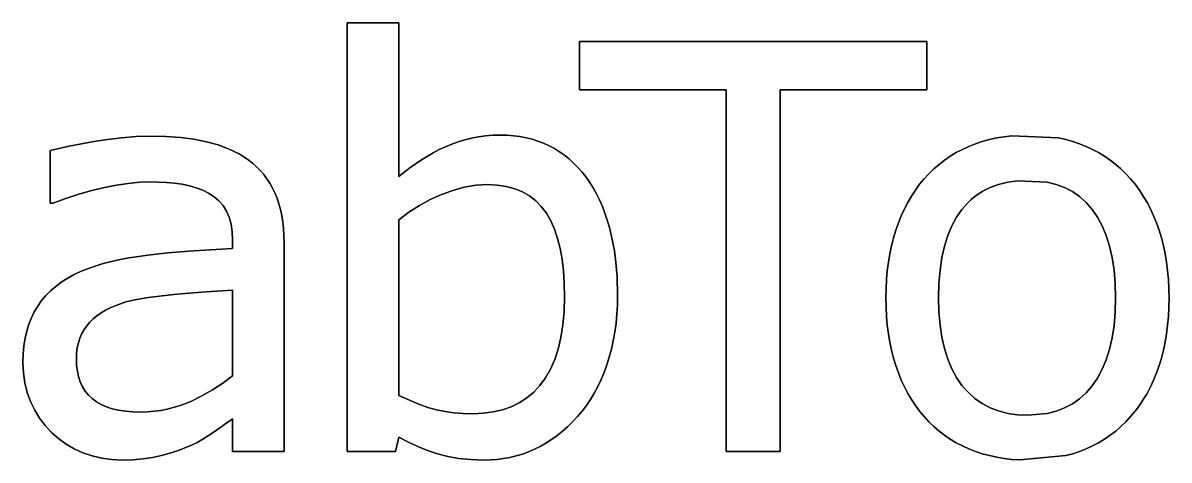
# Model space of a CAD drawing. Extents: x -216 to 0, y 0 to 300.
# Drawn here: x -110.57 to -79.73, y 88.71 to 100.47 of the extents above; entities that cross this region are included whole.
import ezdxf

# ---------------------------------------------------------------- set-up
doc = ezdxf.new("R2010")
doc.units = 0

msp = doc.modelspace()

# ---------------------------------------------------------------- linework, layer by layer
at = {"layer": 'layer0'}
for points in [[(-101.846, 100.469, 0), (-100.449, 100.469, 0)], [(-101.846, 88.943, 0), (-101.846, 100.469, 0)], [(-100.449, 100.469, 0), (-101.846, 100.469, 0)], [(-101.846, 100.469, 0), (-101.846, 88.943, 0)], [(-100.449, 100.469, 0), (-100.449, 96.341, 0)], [(-100.449, 96.341, 0), (-100.449, 100.469, 0)], [(-95.592, 98.67, 0), (-95.592, 99.971, 0)], [(-95.592, 99.971, 0), (-86.247, 99.971, 0)], [(-86.247, 99.971, 0), (-95.592, 99.971, 0)], [(-95.592, 99.971, 0), (-95.592, 98.67, 0)], [(-86.247, 99.971, 0), (-86.247, 98.67, 0)], [(-86.247, 98.67, 0), (-86.247, 99.971, 0)], [(-91.644, 98.67, 0), (-95.592, 98.67, 0)], [(-95.592, 98.67, 0), (-91.644, 98.67, 0)], [(-91.644, 88.943, 0), (-91.644, 98.67, 0)], [(-91.644, 98.67, 0), (-91.644, 88.943, 0)], [(-86.247, 98.67, 0), (-90.194, 98.67, 0)], [(-90.194, 98.67, 0), (-90.194, 88.943, 0)], [(-90.194, 88.943, 0), (-90.194, 98.67, 0)], [(-90.194, 98.67, 0), (-86.247, 98.67, 0)], [(-109.837, 97.04, 0), (-109.324, 97.157, 0)], [(-109.324, 97.157, 0), (-109.837, 97.04, 0)], [(-109.324, 97.157, 0), (-108.658, 97.282, 0)], [(-108.658, 97.282, 0), (-109.324, 97.157, 0)], [(-108.658, 97.282, 0), (-108.289, 97.336, 0)], [(-108.289, 97.336, 0), (-108.658, 97.282, 0)], [(-108.289, 97.336, 0), (-107.906, 97.381, 0)], [(-107.906, 97.381, 0), (-108.289, 97.336, 0)], [(-107.906, 97.381, 0), (-107.52, 97.41, 0)], [(-107.52, 97.41, 0), (-107.906, 97.381, 0)], [(-107.52, 97.41, 0), (-107.138, 97.421, 0)], [(-107.138, 97.421, 0), (-107.52, 97.41, 0)], [(-107.138, 97.421, 0), (-106.72, 97.412, 0)], [(-106.72, 97.412, 0), (-107.138, 97.421, 0)], [(-106.72, 97.412, 0), (-106.329, 97.385, 0)], [(-106.329, 97.385, 0), (-106.72, 97.412, 0)], [(-106.329, 97.385, 0), (-105.965, 97.34, 0)], [(-105.965, 97.34, 0), (-106.329, 97.385, 0)], [(-105.965, 97.34, 0), (-105.626, 97.274, 0)], [(-105.626, 97.274, 0), (-105.965, 97.34, 0)], [(-105.626, 97.274, 0), (-105.311, 97.187, 0)], [(-105.311, 97.187, 0), (-105.626, 97.274, 0)], [(-105.311, 97.187, 0), (-105.02, 97.077, 0)], [(-105.02, 97.077, 0), (-105.311, 97.187, 0)], [(-99.199, 97.139, 0), (-99.029, 97.209, 0)], [(-99.029, 97.209, 0), (-99.199, 97.139, 0)], [(-99.029, 97.209, 0), (-98.855, 97.271, 0)], [(-98.855, 97.271, 0), (-99.029, 97.209, 0)], [(-98.855, 97.271, 0), (-98.677, 97.325, 0)], [(-98.677, 97.325, 0), (-98.855, 97.271, 0)], [(-98.677, 97.325, 0), (-98.495, 97.37, 0)], [(-98.495, 97.37, 0), (-98.677, 97.325, 0)], [(-98.495, 97.37, 0), (-98.309, 97.405, 0)], [(-98.309, 97.405, 0), (-98.495, 97.37, 0)], [(-98.309, 97.405, 0), (-98.117, 97.431, 0)], [(-98.117, 97.431, 0), (-98.309, 97.405, 0)], [(-98.117, 97.431, 0), (-97.921, 97.447, 0)], [(-97.921, 97.447, 0), (-98.117, 97.431, 0)], [(-97.921, 97.447, 0), (-97.719, 97.452, 0)], [(-97.719, 97.452, 0), (-97.921, 97.447, 0)], [(-97.719, 97.452, 0), (-97.539, 97.448, 0)], [(-97.539, 97.448, 0), (-97.719, 97.452, 0)], [(-97.539, 97.448, 0), (-97.364, 97.434, 0)], [(-97.364, 97.434, 0), (-97.539, 97.448, 0)], [(-97.364, 97.434, 0), (-97.194, 97.411, 0)], [(-97.194, 97.411, 0), (-97.364, 97.434, 0)], [(-97.194, 97.411, 0), (-97.027, 97.379, 0)], [(-97.027, 97.379, 0), (-97.194, 97.411, 0)], [(-97.027, 97.379, 0), (-96.866, 97.339, 0)], [(-96.866, 97.339, 0), (-97.027, 97.379, 0)], [(-96.866, 97.339, 0), (-96.709, 97.289, 0)], [(-96.709, 97.289, 0), (-96.866, 97.339, 0)], [(-96.709, 97.289, 0), (-96.556, 97.231, 0)], [(-96.556, 97.231, 0), (-96.709, 97.289, 0)], [(-96.556, 97.231, 0), (-96.409, 97.163, 0)], [(-96.409, 97.163, 0), (-96.556, 97.231, 0)], [(-96.409, 97.163, 0), (-96.267, 97.088, 0)], [(-96.267, 97.088, 0), (-96.409, 97.163, 0)], [(-85.287, 97.068, 0), (-85.115, 97.147, 0)], [(-85.115, 97.147, 0), (-85.287, 97.068, 0)], [(-85.115, 97.147, 0), (-84.936, 97.218, 0)], [(-84.936, 97.218, 0), (-85.115, 97.147, 0)], [(-84.936, 97.218, 0), (-84.752, 97.279, 0)], [(-84.752, 97.279, 0), (-84.936, 97.218, 0)], [(-84.752, 97.279, 0), (-84.561, 97.332, 0)], [(-84.561, 97.332, 0), (-84.752, 97.279, 0)], [(-84.561, 97.332, 0), (-84.365, 97.375, 0)], [(-84.365, 97.375, 0), (-84.561, 97.332, 0)], [(-84.365, 97.375, 0), (-84.164, 97.409, 0)], [(-84.164, 97.409, 0), (-84.365, 97.375, 0)], [(-84.164, 97.409, 0), (-83.957, 97.433, 0)], [(-83.957, 97.433, 0), (-84.164, 97.409, 0)], [(-83.957, 97.433, 0), (-82.701, 97.375, 0)], [(-82.701, 97.375, 0), (-83.957, 97.433, 0)], [(-82.701, 97.375, 0), (-82.507, 97.332, 0)], [(-82.507, 97.332, 0), (-82.701, 97.375, 0)], [(-82.507, 97.332, 0), (-82.319, 97.279, 0)], [(-82.319, 97.279, 0), (-82.507, 97.332, 0)], [(-82.319, 97.279, 0), (-82.137, 97.218, 0)], [(-82.137, 97.218, 0), (-82.319, 97.279, 0)], [(-82.137, 97.218, 0), (-81.96, 97.147, 0)], [(-81.96, 97.147, 0), (-82.137, 97.218, 0)], [(-81.96, 97.147, 0), (-81.788, 97.068, 0)], [(-81.788, 97.068, 0), (-81.96, 97.147, 0)], [(-109.837, 95.622, 0), (-109.837, 97.04, 0)], [(-109.837, 97.04, 0), (-109.837, 95.622, 0)], [(-105.02, 97.077, 0), (-104.883, 97.013, 0)], [(-104.883, 97.013, 0), (-105.02, 97.077, 0)], [(-104.883, 97.013, 0), (-104.751, 96.944, 0)], [(-104.751, 96.944, 0), (-104.883, 97.013, 0)], [(-104.751, 96.944, 0), (-104.624, 96.868, 0)], [(-104.624, 96.868, 0), (-104.751, 96.944, 0)], [(-104.624, 96.868, 0), (-104.503, 96.786, 0)], [(-104.503, 96.786, 0), (-104.624, 96.868, 0)], [(-99.846, 96.787, 0), (-99.529, 96.977, 0)], [(-99.529, 96.977, 0), (-99.846, 96.787, 0)], [(-99.529, 96.977, 0), (-99.366, 97.061, 0)], [(-99.366, 97.061, 0), (-99.529, 96.977, 0)], [(-99.366, 97.061, 0), (-99.199, 97.139, 0)], [(-99.199, 97.139, 0), (-99.366, 97.061, 0)], [(-96.267, 97.088, 0), (-96.129, 97.003, 0)], [(-96.129, 97.003, 0), (-96.267, 97.088, 0)], [(-96.129, 97.003, 0), (-95.997, 96.911, 0)], [(-95.997, 96.911, 0), (-96.129, 97.003, 0)], [(-95.997, 96.911, 0), (-95.87, 96.81, 0)], [(-95.87, 96.81, 0), (-95.997, 96.911, 0)], [(-85.768, 96.778, 0), (-85.614, 96.883, 0)], [(-85.614, 96.883, 0), (-85.768, 96.778, 0)], [(-85.614, 96.883, 0), (-85.454, 96.98, 0)], [(-85.454, 96.98, 0), (-85.614, 96.883, 0)], [(-85.454, 96.98, 0), (-85.287, 97.068, 0)], [(-85.287, 97.068, 0), (-85.454, 96.98, 0)], [(-81.788, 97.068, 0), (-81.623, 96.98, 0)], [(-81.623, 96.98, 0), (-81.788, 97.068, 0)], [(-81.623, 96.98, 0), (-81.464, 96.883, 0)], [(-81.464, 96.883, 0), (-81.623, 96.98, 0)], [(-81.464, 96.883, 0), (-81.311, 96.778, 0)], [(-81.311, 96.778, 0), (-81.464, 96.883, 0)], [(-104.503, 96.786, 0), (-104.389, 96.696, 0)], [(-104.389, 96.696, 0), (-104.503, 96.786, 0)], [(-104.389, 96.696, 0), (-104.282, 96.6, 0)], [(-104.282, 96.6, 0), (-104.389, 96.696, 0)], [(-104.282, 96.6, 0), (-104.182, 96.498, 0)], [(-104.182, 96.498, 0), (-104.282, 96.6, 0)], [(-100.449, 96.341, 0), (-100.152, 96.574, 0)], [(-100.152, 96.574, 0), (-100.449, 96.341, 0)], [(-100.152, 96.574, 0), (-99.846, 96.787, 0)], [(-99.846, 96.787, 0), (-100.152, 96.574, 0)], [(-95.87, 96.81, 0), (-95.748, 96.7, 0)], [(-95.748, 96.7, 0), (-95.87, 96.81, 0)], [(-95.748, 96.7, 0), (-95.632, 96.582, 0)], [(-95.632, 96.582, 0), (-95.748, 96.7, 0)], [(-95.632, 96.582, 0), (-95.521, 96.457, 0)], [(-95.521, 96.457, 0), (-95.632, 96.582, 0)], [(-86.191, 96.412, 0), (-86.056, 96.542, 0)], [(-86.056, 96.542, 0), (-86.191, 96.412, 0)], [(-86.056, 96.542, 0), (-85.915, 96.664, 0)], [(-85.915, 96.664, 0), (-86.056, 96.542, 0)], [(-85.915, 96.664, 0), (-85.768, 96.778, 0)], [(-85.768, 96.778, 0), (-85.915, 96.664, 0)], [(-81.311, 96.778, 0), (-81.164, 96.664, 0)], [(-81.164, 96.664, 0), (-81.311, 96.778, 0)], [(-81.164, 96.664, 0), (-81.023, 96.542, 0)], [(-81.023, 96.542, 0), (-81.164, 96.664, 0)], [(-81.023, 96.542, 0), (-80.889, 96.412, 0)], [(-80.889, 96.412, 0), (-81.023, 96.542, 0)], [(-104.182, 96.498, 0), (-104.089, 96.391, 0)], [(-104.089, 96.391, 0), (-104.182, 96.498, 0)], [(-104.089, 96.391, 0), (-104.003, 96.277, 0)], [(-104.003, 96.277, 0), (-104.089, 96.391, 0)], [(-104.003, 96.277, 0), (-103.924, 96.156, 0)], [(-103.924, 96.156, 0), (-104.003, 96.277, 0)], [(-95.521, 96.457, 0), (-95.416, 96.323, 0)], [(-95.416, 96.323, 0), (-95.521, 96.457, 0)], [(-95.416, 96.323, 0), (-95.316, 96.181, 0)], [(-95.316, 96.181, 0), (-95.416, 96.323, 0)], [(-86.439, 96.128, 0), (-86.318, 96.274, 0)], [(-86.318, 96.274, 0), (-86.439, 96.128, 0)], [(-86.318, 96.274, 0), (-86.191, 96.412, 0)], [(-86.191, 96.412, 0), (-86.318, 96.274, 0)], [(-84.067, 96.187, 0), (-83.805, 96.223, 0)], [(-83.805, 96.223, 0), (-84.067, 96.187, 0)], [(-83.805, 96.223, 0), (-83.003, 96.187, 0)], [(-83.003, 96.187, 0), (-83.805, 96.223, 0)], [(-80.889, 96.412, 0), (-80.762, 96.274, 0)], [(-80.762, 96.274, 0), (-80.889, 96.412, 0)], [(-80.762, 96.274, 0), (-80.641, 96.128, 0)], [(-80.641, 96.128, 0), (-80.762, 96.274, 0)], [(-108.714, 95.96, 0), (-109.06, 95.863, 0)], [(-109.06, 95.863, 0), (-108.714, 95.96, 0)], [(-108.376, 96.042, 0), (-108.714, 95.96, 0)], [(-108.714, 95.96, 0), (-108.376, 96.042, 0)], [(-108.048, 96.107, 0), (-108.376, 96.042, 0)], [(-108.376, 96.042, 0), (-108.048, 96.107, 0)], [(-107.733, 96.154, 0), (-108.048, 96.107, 0)], [(-108.048, 96.107, 0), (-107.733, 96.154, 0)], [(-107.432, 96.183, 0), (-107.733, 96.154, 0)], [(-107.733, 96.154, 0), (-107.432, 96.183, 0)], [(-107.149, 96.193, 0), (-107.432, 96.183, 0)], [(-107.432, 96.183, 0), (-107.149, 96.193, 0)], [(-106.924, 96.19, 0), (-107.149, 96.193, 0)], [(-107.149, 96.193, 0), (-106.924, 96.19, 0)], [(-106.704, 96.179, 0), (-106.924, 96.19, 0)], [(-106.924, 96.19, 0), (-106.704, 96.179, 0)], [(-106.491, 96.16, 0), (-106.704, 96.179, 0)], [(-106.704, 96.179, 0), (-106.491, 96.16, 0)], [(-106.285, 96.131, 0), (-106.491, 96.16, 0)], [(-106.491, 96.16, 0), (-106.285, 96.131, 0)], [(-106.088, 96.09, 0), (-106.285, 96.131, 0)], [(-106.285, 96.131, 0), (-106.088, 96.09, 0)], [(-105.903, 96.037, 0), (-106.088, 96.09, 0)], [(-106.088, 96.09, 0), (-105.903, 96.037, 0)], [(-105.73, 95.969, 0), (-105.903, 96.037, 0)], [(-105.903, 96.037, 0), (-105.73, 95.969, 0)], [(-105.572, 95.886, 0), (-105.73, 95.969, 0)], [(-105.73, 95.969, 0), (-105.572, 95.886, 0)], [(-103.924, 96.156, 0), (-103.852, 96.029, 0)], [(-103.852, 96.029, 0), (-103.924, 96.156, 0)], [(-103.852, 96.029, 0), (-103.787, 95.895, 0)], [(-103.787, 95.895, 0), (-103.852, 96.029, 0)], [(-99.306, 95.854, 0), (-99, 95.966, 0)], [(-99, 95.966, 0), (-99.306, 95.854, 0)], [(-99, 95.966, 0), (-98.69, 96.049, 0)], [(-98.69, 96.049, 0), (-99, 95.966, 0)], [(-98.69, 96.049, 0), (-98.535, 96.079, 0)], [(-98.535, 96.079, 0), (-98.69, 96.049, 0)], [(-98.535, 96.079, 0), (-98.379, 96.101, 0)], [(-98.379, 96.101, 0), (-98.535, 96.079, 0)], [(-98.379, 96.101, 0), (-98.223, 96.114, 0)], [(-98.223, 96.114, 0), (-98.379, 96.101, 0)], [(-98.223, 96.114, 0), (-98.068, 96.119, 0)], [(-98.068, 96.119, 0), (-98.223, 96.114, 0)], [(-98.068, 96.119, 0), (-97.804, 96.107, 0)], [(-97.804, 96.107, 0), (-98.068, 96.119, 0)], [(-97.804, 96.107, 0), (-97.56, 96.07, 0)], [(-97.56, 96.07, 0), (-97.804, 96.107, 0)], [(-97.56, 96.07, 0), (-97.334, 96.009, 0)], [(-97.334, 96.009, 0), (-97.56, 96.07, 0)], [(-97.334, 96.009, 0), (-97.128, 95.924, 0)], [(-97.128, 95.924, 0), (-97.334, 96.009, 0)], [(-97.128, 95.924, 0), (-96.94, 95.816, 0)], [(-96.94, 95.816, 0), (-97.128, 95.924, 0)], [(-95.316, 96.181, 0), (-95.222, 96.031, 0)], [(-95.222, 96.031, 0), (-95.316, 96.181, 0)], [(-95.222, 96.031, 0), (-95.134, 95.873, 0)], [(-95.134, 95.873, 0), (-95.222, 96.031, 0)], [(-86.659, 95.812, 0), (-86.552, 95.974, 0)], [(-86.552, 95.974, 0), (-86.659, 95.812, 0)], [(-86.552, 95.974, 0), (-86.439, 96.128, 0)], [(-86.439, 96.128, 0), (-86.552, 95.974, 0)], [(-84.956, 95.798, 0), (-84.759, 95.932, 0)], [(-84.759, 95.932, 0), (-84.956, 95.798, 0)], [(-84.759, 95.932, 0), (-84.545, 96.042, 0)], [(-84.545, 96.042, 0), (-84.759, 95.932, 0)], [(-84.545, 96.042, 0), (-84.314, 96.127, 0)], [(-84.314, 96.127, 0), (-84.545, 96.042, 0)], [(-84.314, 96.127, 0), (-84.067, 96.187, 0)], [(-84.067, 96.187, 0), (-84.314, 96.127, 0)], [(-83.003, 96.187, 0), (-82.763, 96.127, 0)], [(-82.763, 96.127, 0), (-83.003, 96.187, 0)], [(-82.763, 96.127, 0), (-82.537, 96.042, 0)], [(-82.537, 96.042, 0), (-82.763, 96.127, 0)], [(-82.537, 96.042, 0), (-82.327, 95.932, 0)], [(-82.327, 95.932, 0), (-82.537, 96.042, 0)], [(-82.327, 95.932, 0), (-82.133, 95.798, 0)], [(-82.133, 95.798, 0), (-82.327, 95.932, 0)], [(-80.641, 96.128, 0), (-80.527, 95.974, 0)], [(-80.527, 95.974, 0), (-80.641, 96.128, 0)], [(-80.527, 95.974, 0), (-80.421, 95.812, 0)], [(-80.421, 95.812, 0), (-80.527, 95.974, 0)], [(-109.763, 95.622, 0), (-109.837, 95.622, 0)], [(-109.837, 95.622, 0), (-109.763, 95.622, 0)], [(-109.41, 95.749, 0), (-109.763, 95.622, 0)], [(-109.763, 95.622, 0), (-109.41, 95.749, 0)], [(-109.06, 95.863, 0), (-109.41, 95.749, 0)], [(-109.41, 95.749, 0), (-109.06, 95.863, 0)], [(-105.422, 95.794, 0), (-105.572, 95.886, 0)], [(-105.572, 95.886, 0), (-105.422, 95.794, 0)], [(-105.292, 95.683, 0), (-105.422, 95.794, 0)], [(-105.422, 95.794, 0), (-105.292, 95.683, 0)], [(-105.181, 95.555, 0), (-105.292, 95.683, 0)], [(-105.292, 95.683, 0), (-105.181, 95.555, 0)], [(-103.787, 95.895, 0), (-103.73, 95.754, 0)], [(-103.73, 95.754, 0), (-103.787, 95.895, 0)], [(-103.73, 95.754, 0), (-103.68, 95.606, 0)], [(-103.68, 95.606, 0), (-103.73, 95.754, 0)], [(-103.68, 95.606, 0), (-103.637, 95.45, 0)], [(-103.637, 95.45, 0), (-103.68, 95.606, 0)], [(-99.899, 95.556, 0), (-99.607, 95.717, 0)], [(-99.607, 95.717, 0), (-99.899, 95.556, 0)], [(-99.607, 95.717, 0), (-99.306, 95.854, 0)], [(-99.306, 95.854, 0), (-99.607, 95.717, 0)], [(-96.94, 95.816, 0), (-96.77, 95.684, 0)], [(-96.77, 95.684, 0), (-96.94, 95.816, 0)], [(-96.77, 95.684, 0), (-96.618, 95.528, 0)], [(-96.618, 95.528, 0), (-96.77, 95.684, 0)], [(-95.134, 95.873, 0), (-95.052, 95.708, 0)], [(-95.052, 95.708, 0), (-95.134, 95.873, 0)], [(-95.052, 95.708, 0), (-94.976, 95.535, 0)], [(-94.976, 95.535, 0), (-95.052, 95.708, 0)], [(-86.85, 95.467, 0), (-86.758, 95.643, 0)], [(-86.758, 95.643, 0), (-86.85, 95.467, 0)], [(-86.758, 95.643, 0), (-86.659, 95.812, 0)], [(-86.659, 95.812, 0), (-86.758, 95.643, 0)], [(-85.299, 95.455, 0), (-85.137, 95.639, 0)], [(-85.137, 95.639, 0), (-85.299, 95.455, 0)], [(-85.137, 95.639, 0), (-85.049, 95.721, 0)], [(-85.049, 95.721, 0), (-85.137, 95.639, 0)], [(-85.049, 95.721, 0), (-84.956, 95.798, 0)], [(-84.956, 95.798, 0), (-85.049, 95.721, 0)], [(-82.133, 95.798, 0), (-81.956, 95.639, 0)], [(-81.956, 95.639, 0), (-82.133, 95.798, 0)], [(-81.956, 95.639, 0), (-81.795, 95.455, 0)], [(-81.795, 95.455, 0), (-81.956, 95.639, 0)], [(-80.421, 95.812, 0), (-80.321, 95.643, 0)], [(-80.321, 95.643, 0), (-80.421, 95.812, 0)], [(-80.321, 95.643, 0), (-80.229, 95.467, 0)], [(-80.229, 95.467, 0), (-80.321, 95.643, 0)], [(-105.09, 95.407, 0), (-105.181, 95.555, 0)], [(-105.181, 95.555, 0), (-105.09, 95.407, 0)], [(-105.019, 95.241, 0), (-105.09, 95.407, 0)], [(-105.09, 95.407, 0), (-105.019, 95.241, 0)], [(-103.637, 95.45, 0), (-103.602, 95.287, 0)], [(-103.602, 95.287, 0), (-103.637, 95.45, 0)], [(-100.449, 95.177, 0), (-100.18, 95.376, 0)], [(-100.18, 95.376, 0), (-100.449, 95.177, 0)], [(-100.18, 95.376, 0), (-99.899, 95.556, 0)], [(-99.899, 95.556, 0), (-100.18, 95.376, 0)], [(-96.618, 95.528, 0), (-96.483, 95.349, 0)], [(-96.483, 95.349, 0), (-96.618, 95.528, 0)], [(-96.483, 95.349, 0), (-96.366, 95.147, 0)], [(-96.366, 95.147, 0), (-96.483, 95.349, 0)], [(-94.976, 95.535, 0), (-94.906, 95.354, 0)], [(-94.906, 95.354, 0), (-94.976, 95.535, 0)], [(-94.906, 95.354, 0), (-94.843, 95.166, 0)], [(-94.843, 95.166, 0), (-94.906, 95.354, 0)], [(-86.934, 95.283, 0), (-86.85, 95.467, 0)], [(-86.85, 95.467, 0), (-86.934, 95.283, 0)], [(-85.444, 95.246, 0), (-85.299, 95.455, 0)], [(-85.299, 95.455, 0), (-85.444, 95.246, 0)], [(-81.795, 95.455, 0), (-81.651, 95.246, 0)], [(-81.651, 95.246, 0), (-81.795, 95.455, 0)], [(-80.229, 95.467, 0), (-80.144, 95.283, 0)], [(-80.144, 95.283, 0), (-80.229, 95.467, 0)], [(-104.967, 95.056, 0), (-105.019, 95.241, 0)], [(-105.019, 95.241, 0), (-104.967, 95.056, 0)], [(-104.937, 94.851, 0), (-104.967, 95.056, 0)], [(-104.967, 95.056, 0), (-104.937, 94.851, 0)], [(-103.602, 95.287, 0), (-103.575, 95.116, 0)], [(-103.575, 95.116, 0), (-103.602, 95.287, 0)], [(-103.575, 95.116, 0), (-103.555, 94.936, 0)], [(-103.555, 94.936, 0), (-103.575, 95.116, 0)], [(-100.449, 90.446, 0), (-100.449, 95.177, 0)], [(-100.449, 95.177, 0), (-100.449, 90.446, 0)], [(-96.366, 95.147, 0), (-96.265, 94.922, 0)], [(-96.265, 94.922, 0), (-96.366, 95.147, 0)], [(-94.843, 95.166, 0), (-94.785, 94.97, 0)], [(-94.785, 94.97, 0), (-94.843, 95.166, 0)], [(-87.081, 94.894, 0), (-87.011, 95.092, 0)], [(-87.011, 95.092, 0), (-87.081, 94.894, 0)], [(-87.011, 95.092, 0), (-86.934, 95.283, 0)], [(-86.934, 95.283, 0), (-87.011, 95.092, 0)], [(-85.679, 94.752, 0), (-85.571, 95.012, 0)], [(-85.571, 95.012, 0), (-85.679, 94.752, 0)], [(-85.571, 95.012, 0), (-85.444, 95.246, 0)], [(-85.444, 95.246, 0), (-85.571, 95.012, 0)], [(-81.651, 95.246, 0), (-81.525, 95.012, 0)], [(-81.525, 95.012, 0), (-81.651, 95.246, 0)], [(-81.525, 95.012, 0), (-81.418, 94.752, 0)], [(-81.418, 94.752, 0), (-81.525, 95.012, 0)], [(-80.144, 95.283, 0), (-80.066, 95.092, 0)], [(-80.066, 95.092, 0), (-80.144, 95.283, 0)], [(-80.066, 95.092, 0), (-79.996, 94.894, 0)], [(-79.996, 94.894, 0), (-80.066, 95.092, 0)], [(-104.926, 94.627, 0), (-104.937, 94.851, 0)], [(-104.937, 94.851, 0), (-104.926, 94.627, 0)], [(-103.555, 94.936, 0), (-103.544, 94.749, 0)], [(-103.544, 94.749, 0), (-103.555, 94.936, 0)], [(-103.544, 94.749, 0), (-103.54, 94.553, 0)], [(-103.54, 94.553, 0), (-103.544, 94.749, 0)], [(-96.265, 94.922, 0), (-96.181, 94.675, 0)], [(-96.181, 94.675, 0), (-96.265, 94.922, 0)], [(-94.785, 94.97, 0), (-94.735, 94.767, 0)], [(-94.735, 94.767, 0), (-94.785, 94.97, 0)], [(-94.735, 94.767, 0), (-94.69, 94.556, 0)], [(-94.69, 94.556, 0), (-94.735, 94.767, 0)], [(-87.196, 94.477, 0), (-87.142, 94.689, 0)], [(-87.142, 94.689, 0), (-87.196, 94.477, 0)], [(-87.142, 94.689, 0), (-87.081, 94.894, 0)], [(-87.081, 94.894, 0), (-87.142, 94.689, 0)], [(-85.768, 94.467, 0), (-85.679, 94.752, 0)], [(-85.679, 94.752, 0), (-85.768, 94.467, 0)], [(-81.418, 94.752, 0), (-81.328, 94.467, 0)], [(-81.328, 94.467, 0), (-81.418, 94.752, 0)], [(-79.996, 94.894, 0), (-79.934, 94.689, 0)], [(-79.934, 94.689, 0), (-79.996, 94.894, 0)], [(-79.934, 94.689, 0), (-79.88, 94.477, 0)], [(-79.88, 94.477, 0), (-79.934, 94.689, 0)], [(-106.108, 94.329, 0), (-104.926, 94.404, 0)], [(-104.926, 94.404, 0), (-106.108, 94.329, 0)], [(-104.926, 94.404, 0), (-104.926, 94.627, 0)], [(-104.926, 94.627, 0), (-104.926, 94.404, 0)], [(-103.54, 94.553, 0), (-103.54, 88.943, 0)], [(-103.54, 88.943, 0), (-103.54, 94.553, 0)], [(-96.181, 94.675, 0), (-96.113, 94.404, 0)], [(-96.113, 94.404, 0), (-96.181, 94.675, 0)], [(-96.113, 94.404, 0), (-96.06, 94.112, 0)], [(-96.06, 94.112, 0), (-96.113, 94.404, 0)], [(-94.69, 94.556, 0), (-94.652, 94.339, 0)], [(-94.652, 94.339, 0), (-94.69, 94.556, 0)], [(-87.242, 94.259, 0), (-87.196, 94.477, 0)], [(-87.196, 94.477, 0), (-87.242, 94.259, 0)], [(-85.838, 94.157, 0), (-85.768, 94.467, 0)], [(-85.768, 94.467, 0), (-85.838, 94.157, 0)], [(-81.328, 94.467, 0), (-81.258, 94.157, 0)], [(-81.258, 94.157, 0), (-81.328, 94.467, 0)], [(-79.88, 94.477, 0), (-79.834, 94.259, 0)], [(-79.834, 94.259, 0), (-79.88, 94.477, 0)], [(-108.185, 94.052, 0), (-107.953, 94.103, 0)], [(-107.953, 94.103, 0), (-108.185, 94.052, 0)], [(-107.953, 94.103, 0), (-107.711, 94.148, 0)], [(-107.711, 94.148, 0), (-107.953, 94.103, 0)], [(-107.711, 94.148, 0), (-107.204, 94.223, 0)], [(-107.204, 94.223, 0), (-107.711, 94.148, 0)], [(-107.204, 94.223, 0), (-106.669, 94.282, 0)], [(-106.669, 94.282, 0), (-107.204, 94.223, 0)], [(-106.669, 94.282, 0), (-106.108, 94.329, 0)], [(-106.108, 94.329, 0), (-106.669, 94.282, 0)], [(-96.06, 94.112, 0), (-96.023, 93.797, 0)], [(-96.023, 93.797, 0), (-96.06, 94.112, 0)], [(-94.652, 94.339, 0), (-94.621, 94.114, 0)], [(-94.621, 94.114, 0), (-94.652, 94.339, 0)], [(-94.621, 94.114, 0), (-94.579, 93.643, 0)], [(-94.579, 93.643, 0), (-94.621, 94.114, 0)], [(-87.279, 94.034, 0), (-87.242, 94.259, 0)], [(-87.242, 94.259, 0), (-87.279, 94.034, 0)], [(-85.888, 93.821, 0), (-85.838, 94.157, 0)], [(-85.838, 94.157, 0), (-85.888, 93.821, 0)], [(-81.258, 94.157, 0), (-81.208, 93.821, 0)], [(-81.208, 93.821, 0), (-81.258, 94.157, 0)], [(-79.834, 94.259, 0), (-79.796, 94.034, 0)], [(-79.796, 94.034, 0), (-79.834, 94.259, 0)], [(-109.203, 93.691, 0), (-109.022, 93.78, 0)], [(-109.022, 93.78, 0), (-109.203, 93.691, 0)], [(-109.022, 93.78, 0), (-108.828, 93.859, 0)], [(-108.828, 93.859, 0), (-109.022, 93.78, 0)], [(-108.828, 93.859, 0), (-108.624, 93.931, 0)], [(-108.624, 93.931, 0), (-108.828, 93.859, 0)], [(-108.624, 93.931, 0), (-108.409, 93.995, 0)], [(-108.409, 93.995, 0), (-108.624, 93.931, 0)], [(-108.409, 93.995, 0), (-108.185, 94.052, 0)], [(-108.185, 94.052, 0), (-108.409, 93.995, 0)], [(-96.023, 93.797, 0), (-96.001, 93.461, 0)], [(-96.001, 93.461, 0), (-96.023, 93.797, 0)], [(-87.33, 93.565, 0), (-87.309, 93.803, 0)], [(-87.309, 93.803, 0), (-87.33, 93.565, 0)], [(-87.309, 93.803, 0), (-87.279, 94.034, 0)], [(-87.279, 94.034, 0), (-87.309, 93.803, 0)], [(-85.919, 93.459, 0), (-85.888, 93.821, 0)], [(-85.888, 93.821, 0), (-85.919, 93.459, 0)], [(-81.208, 93.821, 0), (-81.177, 93.459, 0)], [(-81.177, 93.459, 0), (-81.208, 93.821, 0)], [(-79.796, 94.034, 0), (-79.766, 93.803, 0)], [(-79.766, 93.803, 0), (-79.796, 94.034, 0)], [(-79.766, 93.803, 0), (-79.745, 93.565, 0)], [(-79.745, 93.565, 0), (-79.766, 93.803, 0)], [(-109.683, 93.382, 0), (-109.534, 93.492, 0)], [(-109.534, 93.492, 0), (-109.683, 93.382, 0)], [(-109.534, 93.492, 0), (-109.374, 93.596, 0)], [(-109.374, 93.596, 0), (-109.534, 93.492, 0)], [(-109.374, 93.596, 0), (-109.203, 93.691, 0)], [(-109.203, 93.691, 0), (-109.374, 93.596, 0)], [(-96.001, 93.461, 0), (-95.994, 93.103, 0)], [(-95.994, 93.103, 0), (-96.001, 93.461, 0)], [(-94.579, 93.643, 0), (-94.565, 93.145, 0)], [(-94.565, 93.145, 0), (-94.579, 93.643, 0)], [(-87.343, 93.321, 0), (-87.33, 93.565, 0)], [(-87.33, 93.565, 0), (-87.343, 93.321, 0)], [(-85.929, 93.071, 0), (-85.919, 93.459, 0)], [(-85.919, 93.459, 0), (-85.929, 93.071, 0)], [(-81.177, 93.459, 0), (-81.167, 93.071, 0)], [(-81.167, 93.071, 0), (-81.177, 93.459, 0)], [(-79.745, 93.565, 0), (-79.732, 93.321, 0)], [(-79.732, 93.321, 0), (-79.745, 93.565, 0)], [(-109.948, 93.136, 0), (-109.821, 93.263, 0)], [(-109.821, 93.263, 0), (-109.948, 93.136, 0)], [(-109.821, 93.263, 0), (-109.683, 93.382, 0)], [(-109.683, 93.382, 0), (-109.821, 93.263, 0)], [(-106.817, 93.133, 0), (-106.428, 93.175, 0)], [(-106.428, 93.175, 0), (-106.817, 93.133, 0)], [(-106.428, 93.175, 0), (-105.638, 93.24, 0)], [(-105.638, 93.24, 0), (-106.428, 93.175, 0)], [(-105.638, 93.24, 0), (-104.926, 93.283, 0)], [(-104.926, 93.283, 0), (-105.638, 93.24, 0)], [(-104.926, 93.283, 0), (-104.926, 90.975, 0)], [(-104.926, 90.975, 0), (-104.926, 93.283, 0)], [(-94.565, 93.145, 0), (-94.57, 92.886, 0)], [(-94.57, 92.886, 0), (-94.565, 93.145, 0)], [(-87.347, 93.071, 0), (-87.343, 93.321, 0)], [(-87.343, 93.321, 0), (-87.347, 93.071, 0)], [(-79.732, 93.321, 0), (-79.727, 93.071, 0)], [(-79.727, 93.071, 0), (-79.732, 93.321, 0)], [(-110.26, 92.701, 0), (-110.168, 92.855, 0)], [(-110.168, 92.855, 0), (-110.26, 92.701, 0)], [(-110.168, 92.855, 0), (-110.063, 93, 0)], [(-110.063, 93, 0), (-110.168, 92.855, 0)], [(-110.063, 93, 0), (-109.948, 93.136, 0)], [(-109.948, 93.136, 0), (-110.063, 93, 0)], [(-108.22, 92.805, 0), (-108.085, 92.864, 0)], [(-108.085, 92.864, 0), (-108.22, 92.805, 0)], [(-108.085, 92.864, 0), (-107.794, 92.965, 0)], [(-107.794, 92.965, 0), (-108.085, 92.864, 0)], [(-107.794, 92.965, 0), (-107.514, 93.029, 0)], [(-107.514, 93.029, 0), (-107.794, 92.965, 0)], [(-107.514, 93.029, 0), (-107.184, 93.085, 0)], [(-107.184, 93.085, 0), (-107.514, 93.029, 0)], [(-107.184, 93.085, 0), (-106.817, 93.133, 0)], [(-106.817, 93.133, 0), (-107.184, 93.085, 0)], [(-95.994, 93.103, 0), (-96.005, 92.71, 0)], [(-96.005, 92.71, 0), (-95.994, 93.103, 0)], [(-94.57, 92.886, 0), (-94.584, 92.634, 0)], [(-94.584, 92.634, 0), (-94.57, 92.886, 0)], [(-87.343, 92.821, 0), (-87.347, 93.071, 0)], [(-87.347, 93.071, 0), (-87.343, 92.821, 0)], [(-85.919, 92.695, 0), (-85.929, 93.071, 0)], [(-85.929, 93.071, 0), (-85.919, 92.695, 0)], [(-81.167, 93.071, 0), (-81.177, 92.69, 0)], [(-81.177, 92.69, 0), (-81.167, 93.071, 0)], [(-79.727, 93.071, 0), (-79.732, 92.821, 0)], [(-79.732, 92.821, 0), (-79.727, 93.071, 0)], [(-110.409, 92.364, 0), (-110.34, 92.538, 0)], [(-110.34, 92.538, 0), (-110.409, 92.364, 0)], [(-110.34, 92.538, 0), (-110.26, 92.701, 0)], [(-110.26, 92.701, 0), (-110.34, 92.538, 0)], [(-108.675, 92.511, 0), (-108.574, 92.594, 0)], [(-108.574, 92.594, 0), (-108.675, 92.511, 0)], [(-108.574, 92.594, 0), (-108.465, 92.67, 0)], [(-108.465, 92.67, 0), (-108.574, 92.594, 0)], [(-108.465, 92.67, 0), (-108.346, 92.74, 0)], [(-108.346, 92.74, 0), (-108.465, 92.67, 0)], [(-108.346, 92.74, 0), (-108.22, 92.805, 0)], [(-108.22, 92.805, 0), (-108.346, 92.74, 0)], [(-96.005, 92.71, 0), (-96.037, 92.345, 0)], [(-96.037, 92.345, 0), (-96.005, 92.71, 0)], [(-94.584, 92.634, 0), (-94.608, 92.389, 0)], [(-94.608, 92.389, 0), (-94.584, 92.634, 0)], [(-87.33, 92.577, 0), (-87.343, 92.821, 0)], [(-87.343, 92.821, 0), (-87.33, 92.577, 0)], [(-87.309, 92.34, 0), (-87.33, 92.577, 0)], [(-87.33, 92.577, 0), (-87.309, 92.34, 0)], [(-85.888, 92.343, 0), (-85.919, 92.695, 0)], [(-85.919, 92.695, 0), (-85.888, 92.343, 0)], [(-81.177, 92.69, 0), (-81.208, 92.334, 0)], [(-81.208, 92.334, 0), (-81.177, 92.69, 0)], [(-79.745, 92.577, 0), (-79.766, 92.34, 0)], [(-79.766, 92.34, 0), (-79.745, 92.577, 0)], [(-79.732, 92.821, 0), (-79.745, 92.577, 0)], [(-79.745, 92.577, 0), (-79.732, 92.821, 0)], [(-110.466, 92.18, 0), (-110.409, 92.364, 0)], [(-110.409, 92.364, 0), (-110.466, 92.18, 0)], [(-108.983, 92.111, 0), (-108.921, 92.222, 0)], [(-108.921, 92.222, 0), (-108.983, 92.111, 0)], [(-108.921, 92.222, 0), (-108.849, 92.325, 0)], [(-108.849, 92.325, 0), (-108.921, 92.222, 0)], [(-108.849, 92.325, 0), (-108.767, 92.421, 0)], [(-108.767, 92.421, 0), (-108.849, 92.325, 0)], [(-108.767, 92.421, 0), (-108.675, 92.511, 0)], [(-108.675, 92.511, 0), (-108.767, 92.421, 0)], [(-96.037, 92.345, 0), (-96.091, 92.007, 0)], [(-96.091, 92.007, 0), (-96.037, 92.345, 0)], [(-94.608, 92.389, 0), (-94.64, 92.151, 0)], [(-94.64, 92.151, 0), (-94.608, 92.389, 0)], [(-87.279, 92.109, 0), (-87.309, 92.34, 0)], [(-87.309, 92.34, 0), (-87.279, 92.109, 0)], [(-85.838, 92.014, 0), (-85.888, 92.343, 0)], [(-85.888, 92.343, 0), (-85.838, 92.014, 0)], [(-81.208, 92.334, 0), (-81.258, 92.002, 0)], [(-81.258, 92.002, 0), (-81.208, 92.334, 0)], [(-79.766, 92.34, 0), (-79.796, 92.109, 0)], [(-79.796, 92.109, 0), (-79.766, 92.34, 0)], [(-110.541, 91.78, 0), (-110.51, 91.986, 0)], [(-110.51, 91.986, 0), (-110.541, 91.78, 0)], [(-110.51, 91.986, 0), (-110.466, 92.18, 0)], [(-110.466, 92.18, 0), (-110.51, 91.986, 0)], [(-109.074, 91.867, 0), (-109.034, 91.993, 0)], [(-109.034, 91.993, 0), (-109.074, 91.867, 0)], [(-109.034, 91.993, 0), (-108.983, 92.111, 0)], [(-108.983, 92.111, 0), (-109.034, 91.993, 0)], [(-96.091, 92.007, 0), (-96.165, 91.696, 0)], [(-96.165, 91.696, 0), (-96.091, 92.007, 0)], [(-94.681, 91.919, 0), (-94.731, 91.695, 0)], [(-94.731, 91.695, 0), (-94.681, 91.919, 0)], [(-94.64, 92.151, 0), (-94.681, 91.919, 0)], [(-94.681, 91.919, 0), (-94.64, 92.151, 0)], [(-87.242, 91.884, 0), (-87.279, 92.109, 0)], [(-87.279, 92.109, 0), (-87.242, 91.884, 0)], [(-85.768, 91.708, 0), (-85.838, 92.014, 0)], [(-85.838, 92.014, 0), (-85.768, 91.708, 0)], [(-81.258, 92.002, 0), (-81.328, 91.694, 0)], [(-81.328, 91.694, 0), (-81.258, 92.002, 0)], [(-79.796, 92.109, 0), (-79.834, 91.884, 0)], [(-79.834, 91.884, 0), (-79.796, 92.109, 0)], [(-110.561, 91.564, 0), (-110.541, 91.78, 0)], [(-110.541, 91.78, 0), (-110.561, 91.564, 0)], [(-109.122, 91.592, 0), (-109.104, 91.734, 0)], [(-109.104, 91.734, 0), (-109.122, 91.592, 0)], [(-109.104, 91.734, 0), (-109.074, 91.867, 0)], [(-109.074, 91.867, 0), (-109.104, 91.734, 0)], [(-96.165, 91.696, 0), (-96.259, 91.412, 0)], [(-96.259, 91.412, 0), (-96.165, 91.696, 0)], [(-94.731, 91.695, 0), (-94.789, 91.478, 0)], [(-94.789, 91.478, 0), (-94.731, 91.695, 0)], [(-87.196, 91.666, 0), (-87.242, 91.884, 0)], [(-87.242, 91.884, 0), (-87.196, 91.666, 0)], [(-87.142, 91.455, 0), (-87.196, 91.666, 0)], [(-87.196, 91.666, 0), (-87.142, 91.455, 0)], [(-85.679, 91.425, 0), (-85.768, 91.708, 0)], [(-85.768, 91.708, 0), (-85.679, 91.425, 0)], [(-81.328, 91.694, 0), (-81.418, 91.411, 0)], [(-81.418, 91.411, 0), (-81.328, 91.694, 0)], [(-79.88, 91.666, 0), (-79.934, 91.455, 0)], [(-79.934, 91.455, 0), (-79.88, 91.666, 0)], [(-79.834, 91.884, 0), (-79.88, 91.666, 0)], [(-79.88, 91.666, 0), (-79.834, 91.884, 0)], [(-110.567, 91.335, 0), (-110.561, 91.564, 0)], [(-110.561, 91.564, 0), (-110.567, 91.335, 0)], [(-110.554, 91.056, 0), (-110.567, 91.335, 0)], [(-110.567, 91.335, 0), (-110.554, 91.056, 0)], [(-109.128, 91.441, 0), (-109.122, 91.592, 0)], [(-109.122, 91.592, 0), (-109.128, 91.441, 0)], [(-109.121, 91.268, 0), (-109.128, 91.441, 0)], [(-109.128, 91.441, 0), (-109.121, 91.268, 0)], [(-96.259, 91.412, 0), (-96.372, 91.155, 0)], [(-96.372, 91.155, 0), (-96.259, 91.412, 0)], [(-94.789, 91.478, 0), (-94.855, 91.269, 0)], [(-94.855, 91.269, 0), (-94.789, 91.478, 0)], [(-87.081, 91.251, 0), (-87.142, 91.455, 0)], [(-87.142, 91.455, 0), (-87.081, 91.251, 0)], [(-85.571, 91.166, 0), (-85.679, 91.425, 0)], [(-85.679, 91.425, 0), (-85.571, 91.166, 0)], [(-81.418, 91.411, 0), (-81.525, 91.152, 0)], [(-81.525, 91.152, 0), (-81.418, 91.411, 0)], [(-79.934, 91.455, 0), (-79.996, 91.251, 0)], [(-79.996, 91.251, 0), (-79.934, 91.455, 0)], [(-110.514, 90.788, 0), (-110.554, 91.056, 0)], [(-110.554, 91.056, 0), (-110.514, 90.788, 0)], [(-109.102, 91.106, 0), (-109.121, 91.268, 0)], [(-109.121, 91.268, 0), (-109.102, 91.106, 0)], [(-109.069, 90.955, 0), (-109.102, 91.106, 0)], [(-109.102, 91.106, 0), (-109.069, 90.955, 0)], [(-96.372, 91.155, 0), (-96.505, 90.923, 0)], [(-96.505, 90.923, 0), (-96.372, 91.155, 0)], [(-94.929, 91.068, 0), (-95.01, 90.874, 0)], [(-95.01, 90.874, 0), (-94.929, 91.068, 0)], [(-94.855, 91.269, 0), (-94.929, 91.068, 0)], [(-94.929, 91.068, 0), (-94.855, 91.269, 0)], [(-87.011, 91.054, 0), (-87.081, 91.251, 0)], [(-87.081, 91.251, 0), (-87.011, 91.054, 0)], [(-86.934, 90.864, 0), (-87.011, 91.054, 0)], [(-87.011, 91.054, 0), (-86.934, 90.864, 0)], [(-85.444, 90.931, 0), (-85.571, 91.166, 0)], [(-85.571, 91.166, 0), (-85.444, 90.931, 0)], [(-81.525, 91.152, 0), (-81.651, 90.918, 0)], [(-81.651, 90.918, 0), (-81.525, 91.152, 0)], [(-80.066, 91.054, 0), (-80.144, 90.864, 0)], [(-80.144, 90.864, 0), (-80.066, 91.054, 0)], [(-79.996, 91.251, 0), (-80.066, 91.054, 0)], [(-80.066, 91.054, 0), (-79.996, 91.251, 0)], [(-110.45, 90.531, 0), (-110.514, 90.788, 0)], [(-110.514, 90.788, 0), (-110.45, 90.531, 0)], [(-109.023, 90.814, 0), (-109.069, 90.955, 0)], [(-109.069, 90.955, 0), (-109.023, 90.814, 0)], [(-108.964, 90.685, 0), (-109.023, 90.814, 0)], [(-109.023, 90.814, 0), (-108.964, 90.685, 0)], [(-108.891, 90.567, 0), (-108.964, 90.685, 0)], [(-108.964, 90.685, 0), (-108.891, 90.567, 0)], [(-105.192, 90.782, 0), (-105.468, 90.6, 0)], [(-105.468, 90.6, 0), (-105.192, 90.782, 0)], [(-104.926, 90.975, 0), (-105.192, 90.782, 0)], [(-105.192, 90.782, 0), (-104.926, 90.975, 0)], [(-96.655, 90.717, 0), (-96.737, 90.624, 0)], [(-96.737, 90.624, 0), (-96.655, 90.717, 0)], [(-96.505, 90.923, 0), (-96.655, 90.717, 0)], [(-96.655, 90.717, 0), (-96.505, 90.923, 0)], [(-95.099, 90.688, 0), (-95.195, 90.511, 0)], [(-95.195, 90.511, 0), (-95.099, 90.688, 0)], [(-95.01, 90.874, 0), (-95.099, 90.688, 0)], [(-95.099, 90.688, 0), (-95.01, 90.874, 0)], [(-86.85, 90.681, 0), (-86.934, 90.864, 0)], [(-86.934, 90.864, 0), (-86.85, 90.681, 0)], [(-86.758, 90.505, 0), (-86.85, 90.681, 0)], [(-86.85, 90.681, 0), (-86.758, 90.505, 0)], [(-85.299, 90.72, 0), (-85.444, 90.931, 0)], [(-85.444, 90.931, 0), (-85.299, 90.72, 0)], [(-85.137, 90.533, 0), (-85.299, 90.72, 0)], [(-85.299, 90.72, 0), (-85.137, 90.533, 0)], [(-81.795, 90.708, 0), (-81.956, 90.523, 0)], [(-81.956, 90.523, 0), (-81.795, 90.708, 0)], [(-81.651, 90.918, 0), (-81.795, 90.708, 0)], [(-81.795, 90.708, 0), (-81.651, 90.918, 0)], [(-80.229, 90.681, 0), (-80.321, 90.505, 0)], [(-80.321, 90.505, 0), (-80.229, 90.681, 0)], [(-80.144, 90.864, 0), (-80.229, 90.681, 0)], [(-80.229, 90.681, 0), (-80.144, 90.864, 0)], [(-110.362, 90.287, 0), (-110.45, 90.531, 0)], [(-110.45, 90.531, 0), (-110.362, 90.287, 0)], [(-108.805, 90.46, 0), (-108.891, 90.567, 0)], [(-108.891, 90.567, 0), (-108.805, 90.46, 0)], [(-108.704, 90.364, 0), (-108.805, 90.46, 0)], [(-108.805, 90.46, 0), (-108.704, 90.364, 0)], [(-108.59, 90.28, 0), (-108.704, 90.364, 0)], [(-108.704, 90.364, 0), (-108.59, 90.28, 0)], [(-105.754, 90.435, 0), (-106.052, 90.29, 0)], [(-106.052, 90.29, 0), (-105.754, 90.435, 0)], [(-105.468, 90.6, 0), (-105.754, 90.435, 0)], [(-105.754, 90.435, 0), (-105.468, 90.6, 0)], [(-100.169, 90.319, 0), (-100.449, 90.446, 0)], [(-100.449, 90.446, 0), (-100.169, 90.319, 0)], [(-97.01, 90.382, 0), (-97.212, 90.251, 0)], [(-97.212, 90.251, 0), (-97.01, 90.382, 0)], [(-96.824, 90.537, 0), (-97.01, 90.382, 0)], [(-97.01, 90.382, 0), (-96.824, 90.537, 0)], [(-96.737, 90.624, 0), (-96.824, 90.537, 0)], [(-96.824, 90.537, 0), (-96.737, 90.624, 0)], [(-95.195, 90.511, 0), (-95.297, 90.342, 0)], [(-95.297, 90.342, 0), (-95.195, 90.511, 0)], [(-86.659, 90.337, 0), (-86.758, 90.505, 0)], [(-86.758, 90.505, 0), (-86.659, 90.337, 0)], [(-84.956, 90.371, 0), (-85.137, 90.533, 0)], [(-85.137, 90.533, 0), (-84.956, 90.371, 0)], [(-84.759, 90.233, 0), (-84.956, 90.371, 0)], [(-84.956, 90.371, 0), (-84.759, 90.233, 0)], [(-82.133, 90.362, 0), (-82.327, 90.227, 0)], [(-82.327, 90.227, 0), (-82.133, 90.362, 0)], [(-81.956, 90.523, 0), (-82.133, 90.362, 0)], [(-82.133, 90.362, 0), (-81.956, 90.523, 0)], [(-80.321, 90.505, 0), (-80.421, 90.337, 0)], [(-80.421, 90.337, 0), (-80.321, 90.505, 0)], [(-110.251, 90.056, 0), (-110.362, 90.287, 0)], [(-110.362, 90.287, 0), (-110.251, 90.056, 0)], [(-110.119, 89.84, 0), (-110.251, 90.056, 0)], [(-110.251, 90.056, 0), (-110.119, 89.84, 0)], [(-108.462, 90.206, 0), (-108.59, 90.28, 0)], [(-108.59, 90.28, 0), (-108.462, 90.206, 0)], [(-108.32, 90.144, 0), (-108.462, 90.206, 0)], [(-108.462, 90.206, 0), (-108.32, 90.144, 0)], [(-108.163, 90.093, 0), (-108.32, 90.144, 0)], [(-108.32, 90.144, 0), (-108.163, 90.093, 0)], [(-107.992, 90.053, 0), (-108.163, 90.093, 0)], [(-108.163, 90.093, 0), (-107.992, 90.053, 0)], [(-107.807, 90.025, 0), (-107.992, 90.053, 0)], [(-107.992, 90.053, 0), (-107.807, 90.025, 0)], [(-106.69, 90.08, 0), (-106.859, 90.046, 0)], [(-106.859, 90.046, 0), (-106.69, 90.08, 0)], [(-106.525, 90.121, 0), (-106.69, 90.08, 0)], [(-106.69, 90.08, 0), (-106.525, 90.121, 0)], [(-106.363, 90.17, 0), (-106.525, 90.121, 0)], [(-106.525, 90.121, 0), (-106.363, 90.17, 0)], [(-106.206, 90.227, 0), (-106.363, 90.17, 0)], [(-106.363, 90.17, 0), (-106.206, 90.227, 0)], [(-106.052, 90.29, 0), (-106.206, 90.227, 0)], [(-106.206, 90.227, 0), (-106.052, 90.29, 0)], [(-99.911, 90.214, 0), (-100.169, 90.319, 0)], [(-100.169, 90.319, 0), (-99.911, 90.214, 0)], [(-99.668, 90.129, 0), (-99.911, 90.214, 0)], [(-99.911, 90.214, 0), (-99.668, 90.129, 0)], [(-99.435, 90.064, 0), (-99.668, 90.129, 0)], [(-99.668, 90.129, 0), (-99.435, 90.064, 0)], [(-99.204, 90.016, 0), (-99.435, 90.064, 0)], [(-99.435, 90.064, 0), (-99.204, 90.016, 0)], [(-97.666, 90.064, 0), (-97.916, 90.006, 0)], [(-97.916, 90.006, 0), (-97.666, 90.064, 0)], [(-97.431, 90.145, 0), (-97.666, 90.064, 0)], [(-97.666, 90.064, 0), (-97.431, 90.145, 0)], [(-97.212, 90.251, 0), (-97.431, 90.145, 0)], [(-97.431, 90.145, 0), (-97.212, 90.251, 0)], [(-95.407, 90.181, 0), (-95.523, 90.029, 0)], [(-95.523, 90.029, 0), (-95.407, 90.181, 0)], [(-95.297, 90.342, 0), (-95.407, 90.181, 0)], [(-95.407, 90.181, 0), (-95.297, 90.342, 0)], [(-86.552, 90.177, 0), (-86.659, 90.337, 0)], [(-86.659, 90.337, 0), (-86.552, 90.177, 0)], [(-86.439, 90.024, 0), (-86.552, 90.177, 0)], [(-86.552, 90.177, 0), (-86.439, 90.024, 0)], [(-84.545, 90.12, 0), (-84.759, 90.233, 0)], [(-84.759, 90.233, 0), (-84.545, 90.12, 0)], [(-84.314, 90.031, 0), (-84.545, 90.12, 0)], [(-84.545, 90.12, 0), (-84.314, 90.031, 0)], [(-82.537, 90.115, 0), (-82.763, 90.029, 0)], [(-82.763, 90.029, 0), (-82.537, 90.115, 0)], [(-82.327, 90.227, 0), (-82.537, 90.115, 0)], [(-82.537, 90.115, 0), (-82.327, 90.227, 0)], [(-80.527, 90.177, 0), (-80.641, 90.024, 0)], [(-80.641, 90.024, 0), (-80.527, 90.177, 0)], [(-80.421, 90.337, 0), (-80.527, 90.177, 0)], [(-80.527, 90.177, 0), (-80.421, 90.337, 0)], [(-109.968, 89.639, 0), (-110.119, 89.84, 0)], [(-110.119, 89.84, 0), (-109.968, 89.639, 0)], [(-107.607, 90.007, 0), (-107.807, 90.025, 0)], [(-107.807, 90.025, 0), (-107.607, 90.007, 0)], [(-107.392, 90.002, 0), (-107.607, 90.007, 0)], [(-107.607, 90.007, 0), (-107.392, 90.002, 0)], [(-107.21, 90.007, 0), (-107.392, 90.002, 0)], [(-107.392, 90.002, 0), (-107.21, 90.007, 0)], [(-107.032, 90.022, 0), (-107.21, 90.007, 0)], [(-107.21, 90.007, 0), (-107.032, 90.022, 0)], [(-106.859, 90.046, 0), (-107.032, 90.022, 0)], [(-107.032, 90.022, 0), (-106.859, 90.046, 0)], [(-104.926, 89.822, 0), (-105.425, 89.471, 0)], [(-105.425, 89.471, 0), (-104.926, 89.822, 0)], [(-104.926, 88.943, 0), (-104.926, 89.822, 0)], [(-104.926, 89.822, 0), (-104.926, 88.943, 0)], [(-98.969, 89.983, 0), (-99.204, 90.016, 0)], [(-99.204, 90.016, 0), (-98.969, 89.983, 0)], [(-98.723, 89.965, 0), (-98.969, 89.983, 0)], [(-98.969, 89.983, 0), (-98.723, 89.965, 0)], [(-98.46, 89.959, 0), (-98.723, 89.965, 0)], [(-98.723, 89.965, 0), (-98.46, 89.959, 0)], [(-98.181, 89.971, 0), (-98.46, 89.959, 0)], [(-98.46, 89.959, 0), (-98.181, 89.971, 0)], [(-97.916, 90.006, 0), (-98.181, 89.971, 0)], [(-98.181, 89.971, 0), (-97.916, 90.006, 0)], [(-95.645, 89.885, 0), (-95.779, 89.741, 0)], [(-95.779, 89.741, 0), (-95.645, 89.885, 0)], [(-95.523, 90.029, 0), (-95.645, 89.885, 0)], [(-95.645, 89.885, 0), (-95.523, 90.029, 0)], [(-86.318, 89.879, 0), (-86.439, 90.024, 0)], [(-86.439, 90.024, 0), (-86.318, 89.879, 0)], [(-86.191, 89.742, 0), (-86.318, 89.879, 0)], [(-86.318, 89.879, 0), (-86.191, 89.742, 0)], [(-84.067, 89.968, 0), (-84.314, 90.031, 0)], [(-84.314, 90.031, 0), (-84.067, 89.968, 0)], [(-83.805, 89.93, 0), (-84.067, 89.968, 0)], [(-84.067, 89.968, 0), (-83.805, 89.93, 0)], [(-83.527, 89.917, 0), (-83.805, 89.93, 0)], [(-83.805, 89.93, 0), (-83.527, 89.917, 0)], [(-83.003, 89.967, 0), (-83.527, 89.917, 0)], [(-83.527, 89.917, 0), (-83.003, 89.967, 0)], [(-82.763, 90.029, 0), (-83.003, 89.967, 0)], [(-83.003, 89.967, 0), (-82.763, 90.029, 0)], [(-80.762, 89.879, 0), (-80.889, 89.742, 0)], [(-80.889, 89.742, 0), (-80.762, 89.879, 0)], [(-80.641, 90.024, 0), (-80.762, 89.879, 0)], [(-80.762, 89.879, 0), (-80.641, 90.024, 0)], [(-109.797, 89.455, 0), (-109.968, 89.639, 0)], [(-109.968, 89.639, 0), (-109.797, 89.455, 0)], [(-109.609, 89.289, 0), (-109.797, 89.455, 0)], [(-109.797, 89.455, 0), (-109.609, 89.289, 0)], [(-105.425, 89.471, 0), (-105.728, 89.276, 0)], [(-105.728, 89.276, 0), (-105.425, 89.471, 0)], [(-96.057, 89.482, 0), (-96.201, 89.367, 0)], [(-96.201, 89.367, 0), (-96.057, 89.482, 0)], [(-95.916, 89.607, 0), (-96.057, 89.482, 0)], [(-96.057, 89.482, 0), (-95.916, 89.607, 0)], [(-95.779, 89.741, 0), (-95.916, 89.607, 0)], [(-95.916, 89.607, 0), (-95.779, 89.741, 0)], [(-86.056, 89.612, 0), (-86.191, 89.742, 0)], [(-86.191, 89.742, 0), (-86.056, 89.612, 0)], [(-85.915, 89.491, 0), (-86.056, 89.612, 0)], [(-86.056, 89.612, 0), (-85.915, 89.491, 0)], [(-85.768, 89.379, 0), (-85.915, 89.491, 0)], [(-85.915, 89.491, 0), (-85.768, 89.379, 0)], [(-81.164, 89.491, 0), (-81.311, 89.379, 0)], [(-81.311, 89.379, 0), (-81.164, 89.491, 0)], [(-81.023, 89.612, 0), (-81.164, 89.491, 0)], [(-81.164, 89.491, 0), (-81.023, 89.612, 0)], [(-80.889, 89.742, 0), (-81.023, 89.612, 0)], [(-81.023, 89.612, 0), (-80.889, 89.742, 0)], [(-109.404, 89.142, 0), (-109.609, 89.289, 0)], [(-109.609, 89.289, 0), (-109.404, 89.142, 0)], [(-109.185, 89.015, 0), (-109.404, 89.142, 0)], [(-109.404, 89.142, 0), (-109.185, 89.015, 0)], [(-105.88, 89.188, 0), (-106.027, 89.113, 0)], [(-106.027, 89.113, 0), (-105.88, 89.188, 0)], [(-105.728, 89.276, 0), (-105.88, 89.188, 0)], [(-105.88, 89.188, 0), (-105.728, 89.276, 0)], [(-100.449, 89.324, 0), (-100.545, 88.943, 0)], [(-100.545, 88.943, 0), (-100.449, 89.324, 0)], [(-100.196, 89.192, 0), (-100.449, 89.324, 0)], [(-100.449, 89.324, 0), (-100.196, 89.192, 0)], [(-99.942, 89.072, 0), (-100.196, 89.192, 0)], [(-100.196, 89.192, 0), (-99.942, 89.072, 0)], [(-96.497, 89.165, 0), (-96.65, 89.078, 0)], [(-96.65, 89.078, 0), (-96.497, 89.165, 0)], [(-96.347, 89.261, 0), (-96.497, 89.165, 0)], [(-96.497, 89.165, 0), (-96.347, 89.261, 0)], [(-96.201, 89.367, 0), (-96.347, 89.261, 0)], [(-96.347, 89.261, 0), (-96.201, 89.367, 0)], [(-85.614, 89.274, 0), (-85.768, 89.379, 0)], [(-85.768, 89.379, 0), (-85.614, 89.274, 0)], [(-85.454, 89.178, 0), (-85.614, 89.274, 0)], [(-85.614, 89.274, 0), (-85.454, 89.178, 0)], [(-85.287, 89.091, 0), (-85.454, 89.178, 0)], [(-85.454, 89.178, 0), (-85.287, 89.091, 0)], [(-81.623, 89.178, 0), (-81.788, 89.091, 0)], [(-81.788, 89.091, 0), (-81.623, 89.178, 0)], [(-81.464, 89.274, 0), (-81.623, 89.178, 0)], [(-81.623, 89.178, 0), (-81.464, 89.274, 0)], [(-81.311, 89.379, 0), (-81.464, 89.274, 0)], [(-81.464, 89.274, 0), (-81.311, 89.379, 0)], [(-108.951, 88.908, 0), (-109.185, 89.015, 0)], [(-109.185, 89.015, 0), (-108.951, 88.908, 0)], [(-108.704, 88.823, 0), (-108.951, 88.908, 0)], [(-108.951, 88.908, 0), (-108.704, 88.823, 0)], [(-108.446, 88.761, 0), (-108.704, 88.823, 0)], [(-108.704, 88.823, 0), (-108.446, 88.761, 0)], [(-106.84, 88.832, 0), (-107.079, 88.782, 0)], [(-107.079, 88.782, 0), (-106.84, 88.832, 0)], [(-106.617, 88.893, 0), (-106.84, 88.832, 0)], [(-106.84, 88.832, 0), (-106.617, 88.893, 0)], [(-106.407, 88.961, 0), (-106.617, 88.893, 0)], [(-106.617, 88.893, 0), (-106.407, 88.961, 0)], [(-106.027, 89.113, 0), (-106.407, 88.961, 0)], [(-106.407, 88.961, 0), (-106.027, 89.113, 0)], [(-103.54, 88.943, 0), (-104.926, 88.943, 0)], [(-104.926, 88.943, 0), (-103.54, 88.943, 0)], [(-100.545, 88.943, 0), (-101.846, 88.943, 0)], [(-101.846, 88.943, 0), (-100.545, 88.943, 0)], [(-99.683, 88.967, 0), (-99.942, 89.072, 0)], [(-99.942, 89.072, 0), (-99.683, 88.967, 0)], [(-99.415, 88.879, 0), (-99.683, 88.967, 0)], [(-99.683, 88.967, 0), (-99.415, 88.879, 0)], [(-99.134, 88.807, 0), (-99.415, 88.879, 0)], [(-99.415, 88.879, 0), (-99.134, 88.807, 0)], [(-97.294, 88.823, 0), (-97.463, 88.783, 0)], [(-97.463, 88.783, 0), (-97.294, 88.823, 0)], [(-97.128, 88.873, 0), (-97.294, 88.823, 0)], [(-97.294, 88.823, 0), (-97.128, 88.873, 0)], [(-96.965, 88.932, 0), (-97.128, 88.873, 0)], [(-97.128, 88.873, 0), (-96.965, 88.932, 0)], [(-96.806, 89, 0), (-96.965, 88.932, 0)], [(-96.965, 88.932, 0), (-96.806, 89, 0)], [(-96.65, 89.078, 0), (-96.806, 89, 0)], [(-96.806, 89, 0), (-96.65, 89.078, 0)], [(-90.194, 88.943, 0), (-91.644, 88.943, 0)], [(-91.644, 88.943, 0), (-90.194, 88.943, 0)], [(-85.115, 89.012, 0), (-85.287, 89.091, 0)], [(-85.287, 89.091, 0), (-85.115, 89.012, 0)], [(-84.936, 88.943, 0), (-85.115, 89.012, 0)], [(-85.115, 89.012, 0), (-84.936, 88.943, 0)], [(-84.752, 88.882, 0), (-84.936, 88.943, 0)], [(-84.936, 88.943, 0), (-84.752, 88.882, 0)], [(-84.561, 88.83, 0), (-84.752, 88.882, 0)], [(-84.752, 88.882, 0), (-84.561, 88.83, 0)], [(-84.365, 88.787, 0), (-84.561, 88.83, 0)], [(-84.561, 88.83, 0), (-84.365, 88.787, 0)], [(-82.507, 88.83, 0), (-83.744, 88.715, 0)], [(-83.744, 88.715, 0), (-82.507, 88.83, 0)], [(-82.319, 88.882, 0), (-82.507, 88.83, 0)], [(-82.507, 88.83, 0), (-82.319, 88.882, 0)], [(-82.137, 88.943, 0), (-82.319, 88.882, 0)], [(-82.319, 88.882, 0), (-82.137, 88.943, 0)], [(-81.96, 89.012, 0), (-82.137, 88.943, 0)], [(-82.137, 88.943, 0), (-81.96, 89.012, 0)], [(-81.788, 89.091, 0), (-81.96, 89.012, 0)], [(-81.96, 89.012, 0), (-81.788, 89.091, 0)], [(-108.178, 88.723, 0), (-108.446, 88.761, 0)], [(-108.446, 88.761, 0), (-108.178, 88.723, 0)], [(-107.9, 88.711, 0), (-108.178, 88.723, 0)], [(-108.178, 88.723, 0), (-107.9, 88.711, 0)], [(-107.608, 88.719, 0), (-107.9, 88.711, 0)], [(-107.9, 88.711, 0), (-107.608, 88.719, 0)], [(-107.335, 88.744, 0), (-107.608, 88.719, 0)], [(-107.608, 88.719, 0), (-107.335, 88.744, 0)], [(-107.079, 88.782, 0), (-107.335, 88.744, 0)], [(-107.335, 88.744, 0), (-107.079, 88.782, 0)], [(-98.836, 88.754, 0), (-99.134, 88.807, 0)], [(-99.134, 88.807, 0), (-98.836, 88.754, 0)], [(-98.517, 88.722, 0), (-98.836, 88.754, 0)], [(-98.836, 88.754, 0), (-98.517, 88.722, 0)], [(-98.174, 88.711, 0), (-98.517, 88.722, 0)], [(-98.517, 88.722, 0), (-98.174, 88.711, 0)], [(-97.991, 88.715, 0), (-98.174, 88.711, 0)], [(-98.174, 88.711, 0), (-97.991, 88.715, 0)], [(-97.812, 88.729, 0), (-97.991, 88.715, 0)], [(-97.991, 88.715, 0), (-97.812, 88.729, 0)], [(-97.636, 88.751, 0), (-97.812, 88.729, 0)], [(-97.812, 88.729, 0), (-97.636, 88.751, 0)], [(-97.463, 88.783, 0), (-97.636, 88.751, 0)], [(-97.636, 88.751, 0), (-97.463, 88.783, 0)], [(-84.164, 88.754, 0), (-84.365, 88.787, 0)], [(-84.365, 88.787, 0), (-84.164, 88.754, 0)], [(-83.957, 88.73, 0), (-84.164, 88.754, 0)], [(-84.164, 88.754, 0), (-83.957, 88.73, 0)], [(-83.744, 88.715, 0), (-83.957, 88.73, 0)], [(-83.957, 88.73, 0), (-83.744, 88.715, 0)]]:
    msp.add_polyline3d(points, dxfattribs=at)

doc.saveas('drawing.dxf')
